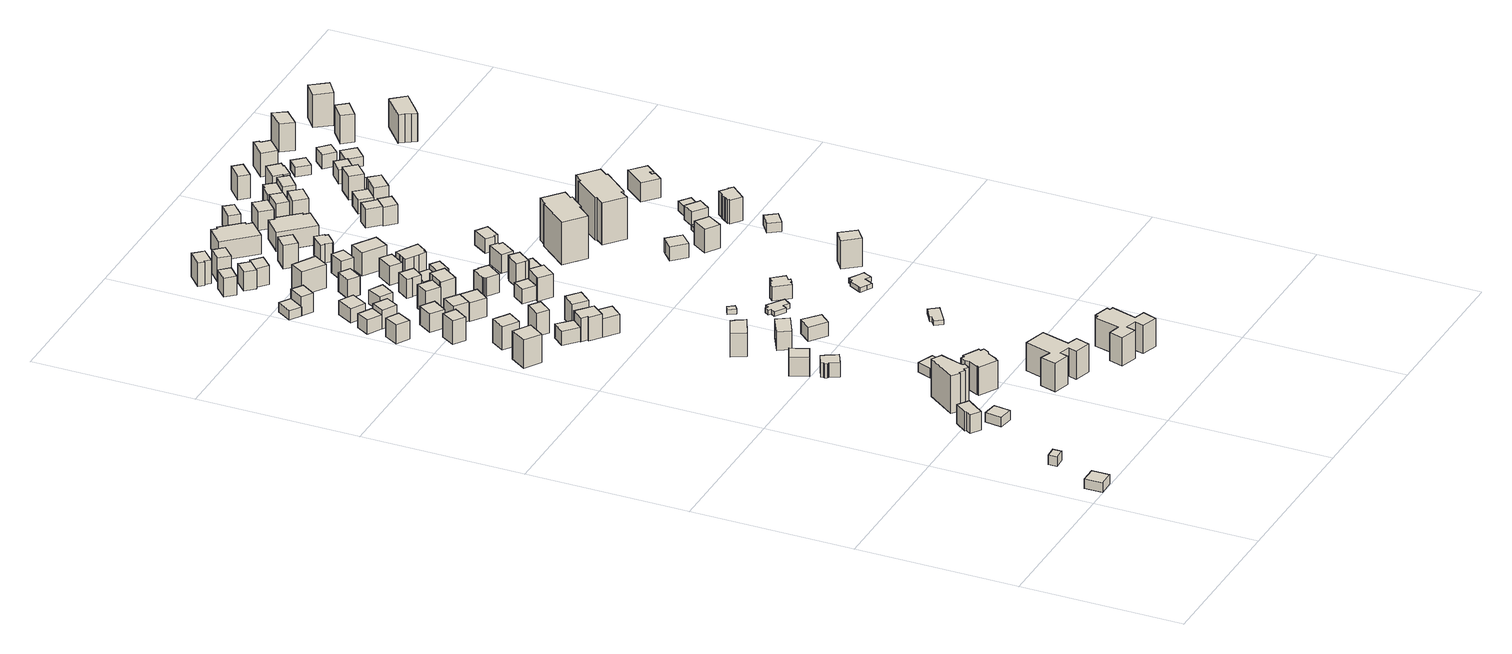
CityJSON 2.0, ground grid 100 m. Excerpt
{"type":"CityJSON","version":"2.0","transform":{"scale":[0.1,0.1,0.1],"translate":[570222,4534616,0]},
"CityObjects":{
"building1":{"type":"Building","geometry":[{"type":"MultiSurface","lod":"1","boundaries":[[[0,1,2,3]],[[0,3,4,5]],[[3,2,6,4]],[[2,1,7,6]],[[1,0,5,7]],[[5,4,6,7]]]}]},
"building2":{"type":"Building","geometry":[{"type":"MultiSurface","lod":"1","boundaries":[[[8,9,10,11]],[[8,11,12,13]],[[11,10,14,12]],[[10,9,15,14]],[[9,8,13,15]],[[13,12,14,15]]]}]},
"building3":{"type":"Building","geometry":[{"type":"MultiSurface","lod":"1","boundaries":[[[16,17,18,19,20,21]],[[16,21,22,23]],[[21,20,24,22]],[[20,19,25,24]],[[19,18,26,25]],[[18,17,27,26]],[[17,16,23,27]],[[23,22,24,25,26,27]]]}]},
"building4":{"type":"Building","geometry":[{"type":"MultiSurface","lod":"1","boundaries":[[[28,29,30,31]],[[28,31,32,33]],[[31,30,34,32]],[[30,29,35,34]],[[29,28,33,35]],[[33,32,34,35]]]}]},
"building5":{"type":"Building","geometry":[{"type":"MultiSurface","lod":"1","boundaries":[[[36,37,38,39,40,41,42,43,44,45,46,47]],[[36,47,48,49]],[[47,46,50,48]],[[46,45,51,50]],[[45,44,52,51]],[[44,43,53,52]],[[43,42,54,53]],[[42,41,55,54]],[[41,40,56,55]],[[40,39,57,56]],[[39,38,58,57]],[[38,37,59,58]],[[37,36,49,59]],[[49,48,50,51,52,53,54,55,56,57,58,59]]]}]},
"building6":{"type":"Building","geometry":[{"type":"MultiSurface","lod":"1","boundaries":[[[60,61,62,63]],[[60,63,64,65]],[[63,62,66,64]],[[62,61,67,66]],[[61,60,65,67]],[[65,64,66,67]]]}]},
"building7":{"type":"Building","geometry":[{"type":"MultiSurface","lod":"1","boundaries":[[[68,69,70,71,72,73,74,75,76,77,78,79,80,81,82,83,84,85]],[[68,85,86,87]],[[85,84,88,86]],[[84,83,89,88]],[[83,82,90,89]],[[82,81,91,90]],[[81,80,92,91]],[[80,79,93,92]],[[79,78,94,93]],[[78,77,95,94]],[[77,76,96,95]],[[76,75,97,96]],[[75,74,98,97]],[[74,73,99,98]],[[73,72,100,99]],[[72,71,101,100]],[[71,70,102,101]],[[70,69,103,102]],[[69,68,87,103]],[[87,86,88,89,90,91,92,93,94,95,96,97,98,99,100,101,102,103]]]}]},
"building8":{"type":"Building","geometry":[{"type":"MultiSurface","lod":"1","boundaries":[[[104,105,106,107]],[[104,107,108,109]],[[107,106,110,108]],[[106,105,111,110]],[[105,104,109,111]],[[109,108,110,111]]]}]},
"building9":{"type":"Building","geometry":[{"type":"MultiSurface","lod":"1","boundaries":[[[112,113,114,115,116,117,118,119,120,121,122,123]],[[112,123,124,125]],[[123,122,126,124]],[[122,121,127,126]],[[121,120,128,127]],[[120,119,129,128]],[[119,118,130,129]],[[118,117,131,130]],[[117,116,132,131]],[[116,115,133,132]],[[115,114,134,133]],[[114,113,135,134]],[[113,112,125,135]],[[125,124,126,127,128,129,130,131,132,133,134,135]]]}]},
"building10":{"type":"Building","geometry":[{"type":"MultiSurface","lod":"1","boundaries":[[[136,137,138,139]],[[136,139,140,141]],[[139,138,142,140]],[[138,137,143,142]],[[137,136,141,143]],[[141,140,142,143]]]}]},
"building11":{"type":"Building","geometry":[{"type":"MultiSurface","lod":"1","boundaries":[[[144,145,146,147]],[[144,147,148,149]],[[147,146,150,148]],[[146,145,151,150]],[[145,144,149,151]],[[149,148,150,151]]]}]},
"building12":{"type":"Building","geometry":[{"type":"MultiSurface","lod":"1","boundaries":[[[152,153,154,155]],[[152,155,156,157]],[[155,154,158,156]],[[154,153,159,158]],[[153,152,157,159]],[[157,156,158,159]]]}]},
"building13":{"type":"Building","geometry":[{"type":"MultiSurface","lod":"1","boundaries":[[[160,161,162,163,164]],[[160,164,165,166]],[[164,163,167,165]],[[163,162,168,167]],[[162,161,169,168]],[[161,160,166,169]],[[166,165,167,168,169]]]}]},
"building14":{"type":"Building","geometry":[{"type":"MultiSurface","lod":"1","boundaries":[[[170,171,172,173,174,175,176,177,178,179,180,181,182]],[[170,182,183,184]],[[182,181,185,183]],[[181,180,186,185]],[[180,179,187,186]],[[179,178,188,187]],[[178,177,189,188]],[[177,176,190,189]],[[176,175,191,190]],[[175,174,192,191]],[[174,173,193,192]],[[173,172,194,193]],[[172,171,195,194]],[[171,170,184,195]],[[184,183,185,186,187,188,189,190,191,192,193,194,195]]]}]},
"building15":{"type":"Building","geometry":[{"type":"MultiSurface","lod":"1","boundaries":[[[196,197,198,199,200]],[[196,200,201,202]],[[200,199,203,201]],[[199,198,204,203]],[[198,197,205,204]],[[197,196,202,205]],[[202,201,203,204,205]]]}]},
"building16":{"type":"Building","geometry":[{"type":"MultiSurface","lod":"1","boundaries":[[[206,207,208,209]],[[206,209,210,211]],[[209,208,212,210]],[[208,207,213,212]],[[207,206,211,213]],[[211,210,212,213]]]}]},
"building17":{"type":"Building","geometry":[{"type":"MultiSurface","lod":"1","boundaries":[[[214,215,216,217,218,219]],[[214,219,220,221]],[[219,218,222,220]],[[218,217,223,222]],[[217,216,224,223]],[[216,215,225,224]],[[215,214,221,225]],[[221,220,222,223,224,225]]]}]},
"building18":{"type":"Building","geometry":[{"type":"MultiSurface","lod":"1","boundaries":[[[226,227,228,229]],[[226,229,230,231]],[[229,228,232,230]],[[228,227,233,232]],[[227,226,231,233]],[[231,230,232,233]]]}]},
"building19":{"type":"Building","geometry":[{"type":"MultiSurface","lod":"1","boundaries":[[[234,235,196,200,236]],[[234,236,237,238]],[[236,200,239,237]],[[200,196,240,239]],[[196,235,241,240]],[[235,234,238,241]],[[238,237,239,240,241]]]}]},
"building20":{"type":"Building","geometry":[{"type":"MultiSurface","lod":"1","boundaries":[[[242,243,244,245,206,246]],[[242,246,247,248]],[[246,206,249,247]],[[206,245,250,249]],[[245,244,251,250]],[[244,243,252,251]],[[243,242,248,252]],[[248,247,249,250,251,252]]]}]},
"building21":{"type":"Building","geometry":[{"type":"MultiSurface","lod":"1","boundaries":[[[253,254,255,256]],[[253,256,257,258]],[[256,255,259,257]],[[255,254,260,259]],[[254,253,258,260]],[[258,257,259,260]]]}]},
"building22":{"type":"Building","geometry":[{"type":"MultiSurface","lod":"1","boundaries":[[[261,262,263,264,265]],[[261,265,266,267]],[[265,264,268,266]],[[264,263,269,268]],[[263,262,270,269]],[[262,261,267,270]],[[267,266,268,269,270]]]}]},
"building23":{"type":"Building","geometry":[{"type":"MultiSurface","lod":"1","boundaries":[[[271,272,273,274]],[[271,274,275,276]],[[274,273,277,275]],[[273,272,278,277]],[[272,271,276,278]],[[276,275,277,278]]]}]},
"building24":{"type":"Building","geometry":[{"type":"MultiSurface","lod":"1","boundaries":[[[279,280,281,282]],[[279,282,283,284]],[[282,281,285,283]],[[281,280,286,285]],[[280,279,284,286]],[[284,283,285,286]]]}]},
"building25":{"type":"Building","geometry":[{"type":"MultiSurface","lod":"1","boundaries":[[[246,287,288,242]],[[246,242,289,290]],[[242,288,291,289]],[[288,287,292,291]],[[287,246,290,292]],[[290,289,291,292]]]}]},
"building26":{"type":"Building","geometry":[{"type":"MultiSurface","lod":"1","boundaries":[[[265,264,293,294]],[[265,294,295,296]],[[294,293,297,295]],[[293,264,298,297]],[[264,265,296,298]],[[296,295,297,298]]]}]},
"building27":{"type":"Building","geometry":[{"type":"MultiSurface","lod":"1","boundaries":[[[299,300,301,302]],[[299,302,303,304]],[[302,301,305,303]],[[301,300,306,305]],[[300,299,304,306]],[[304,303,305,306]]]}]},
"building28":{"type":"Building","geometry":[{"type":"MultiSurface","lod":"1","boundaries":[[[301,300,307,308,309]],[[301,309,310,305]],[[309,308,311,310]],[[308,307,312,311]],[[307,300,306,312]],[[300,301,305,306]],[[305,310,311,312,306]]]}]},
"building29":{"type":"Building","geometry":[{"type":"MultiSurface","lod":"1","boundaries":[[[313,314,315,316,317,318]],[[313,318,319,320]],[[318,317,321,319]],[[317,316,322,321]],[[316,315,323,322]],[[315,314,324,323]],[[314,313,320,324]],[[320,319,321,322,323,324]]]}]},
"building30":{"type":"Building","geometry":[{"type":"MultiSurface","lod":"1","boundaries":[[[325,326,327,328,329,330]],[[325,330,331,332]],[[330,329,333,331]],[[329,328,334,333]],[[328,327,335,334]],[[327,326,336,335]],[[326,325,332,336]],[[332,331,333,334,335,336]]]}]},
"building31":{"type":"Building","geometry":[{"type":"MultiSurface","lod":"1","boundaries":[[[337,338,339,340]],[[337,340,341,342]],[[340,339,343,341]],[[339,338,344,343]],[[338,337,342,344]],[[342,341,343,344]]]}]},
"building32":{"type":"Building","geometry":[{"type":"MultiSurface","lod":"1","boundaries":[[[345,346,347,348]],[[345,348,349,350]],[[348,347,351,349]],[[347,346,352,351]],[[346,345,350,352]],[[350,349,351,352]]]}]},
"building33":{"type":"Building","geometry":[{"type":"MultiSurface","lod":"1","boundaries":[[[353,354,355,356]],[[353,356,357,358]],[[356,355,359,357]],[[355,354,360,359]],[[354,353,358,360]],[[358,357,359,360]]]}]},
"building34":{"type":"Building","geometry":[{"type":"MultiSurface","lod":"1","boundaries":[[[361,362,363,364,365,366,367,368,369,370,371,372,373,374,375,376]],[[361,376,377,378]],[[376,375,379,377]],[[375,374,380,379]],[[374,373,381,380]],[[373,372,382,381]],[[372,371,383,382]],[[371,370,384,383]],[[370,369,385,384]],[[369,368,386,385]],[[368,367,387,386]],[[367,366,388,387]],[[366,365,389,388]],[[365,364,390,389]],[[364,363,391,390]],[[363,362,392,391]],[[362,361,378,392]],[[378,377,379,380,381,382,383,384,385,386,387,388,389,390,391,392]]]}]},
"building35":{"type":"Building","geometry":[{"type":"MultiSurface","lod":"1","boundaries":[[[393,325,330,329,394,395,396]],[[393,396,397,398]],[[396,395,399,397]],[[395,394,400,399]],[[394,329,401,400]],[[329,330,402,401]],[[330,325,403,402]],[[325,393,398,403]],[[398,397,399,400,401,402,403]]]}]},
"building36":{"type":"Building","geometry":[{"type":"MultiSurface","lod":"1","boundaries":[[[404,405,406,407]],[[404,407,408,409]],[[407,406,410,408]],[[406,405,411,410]],[[405,404,409,411]],[[409,408,410,411]]]}]},
"building37":{"type":"Building","geometry":[{"type":"MultiSurface","lod":"1","boundaries":[[[412,413,414,415,416]],[[412,416,417,418]],[[416,415,419,417]],[[415,414,420,419]],[[414,413,421,420]],[[413,412,418,421]],[[418,417,419,420,421]]]}]},
"building38":{"type":"Building","geometry":[{"type":"MultiSurface","lod":"1","boundaries":[[[422,423,424,425]],[[422,425,426,427]],[[425,424,428,426]],[[424,423,429,428]],[[423,422,427,429]],[[427,426,428,429]]]}]},
"building39":{"type":"Building","geometry":[{"type":"MultiSurface","lod":"1","boundaries":[[[430,431,432,433,434,435]],[[430,435,436,437]],[[435,434,438,436]],[[434,433,439,438]],[[433,432,440,439]],[[432,431,441,440]],[[431,430,437,441]],[[437,436,438,439,440,441]]]}]},
"building40":{"type":"Building","geometry":[{"type":"MultiSurface","lod":"1","boundaries":[[[442,443,444,445,446,447,448]],[[442,448,449,450]],[[448,447,451,449]],[[447,446,452,451]],[[446,445,453,452]],[[445,444,454,453]],[[444,443,455,454]],[[443,442,450,455]],[[450,449,451,452,453,454,455]]]}]},
"building41":{"type":"Building","geometry":[{"type":"MultiSurface","lod":"1","boundaries":[[[456,457,413,412,458]],[[456,458,459,460]],[[458,412,418,459]],[[412,413,421,418]],[[413,457,461,421]],[[457,456,460,461]],[[460,459,418,421,461]]]}]},
"building42":{"type":"Building","geometry":[{"type":"MultiSurface","lod":"1","boundaries":[[[462,463,464,465]],[[462,465,466,467]],[[465,464,468,466]],[[464,463,469,468]],[[463,462,467,469]],[[467,466,468,469]]]}]},
"building43":{"type":"Building","geometry":[{"type":"MultiSurface","lod":"1","boundaries":[[[470,471,472,473]],[[470,473,474,475]],[[473,472,476,474]],[[472,471,477,476]],[[471,470,475,477]],[[475,474,476,477]]]}]},
"building44":{"type":"Building","geometry":[{"type":"MultiSurface","lod":"1","boundaries":[[[478,479,480,481]],[[478,481,482,483]],[[481,480,484,482]],[[480,479,485,484]],[[479,478,483,485]],[[483,482,484,485]]]}]},
"building45":{"type":"Building","geometry":[{"type":"MultiSurface","lod":"1","boundaries":[[[486,487,446,445,488]],[[486,488,489,490]],[[488,445,491,489]],[[445,446,492,491]],[[446,487,493,492]],[[487,486,490,493]],[[490,489,491,492,493]]]}]},
"building46":{"type":"Building","geometry":[{"type":"MultiSurface","lod":"1","boundaries":[[[494,495,496,471,497]],[[494,497,498,499]],[[497,471,500,498]],[[471,496,501,500]],[[496,495,502,501]],[[495,494,499,502]],[[499,498,500,501,502]]]}]},
"building47":{"type":"Building","geometry":[{"type":"MultiSurface","lod":"1","boundaries":[[[503,504,505,506,507,508,509,510,511]],[[503,511,512,513]],[[511,510,514,512]],[[510,509,515,514]],[[509,508,516,515]],[[508,507,517,516]],[[507,506,518,517]],[[506,505,519,518]],[[505,504,520,519]],[[504,503,513,520]],[[513,512,514,515,516,517,518,519,520]]]}]},
"building48":{"type":"Building","geometry":[{"type":"MultiSurface","lod":"1","boundaries":[[[521,522,523,524,525,526,527,528,529,530]],[[521,530,531,532]],[[530,529,533,531]],[[529,528,534,533]],[[528,527,535,534]],[[527,526,536,535]],[[526,525,537,536]],[[525,524,538,537]],[[524,523,539,538]],[[523,522,540,539]],[[522,521,532,540]],[[532,531,533,534,535,536,537,538,539,540]]]}]},
"building49":{"type":"Building","geometry":[{"type":"MultiSurface","lod":"1","boundaries":[[[486,488,541,542,543]],[[486,543,544,545]],[[543,542,546,544]],[[542,541,547,546]],[[541,488,548,547]],[[488,486,545,548]],[[545,544,546,547,548]]]}]},
"building50":{"type":"Building","geometry":[{"type":"MultiSurface","lod":"1","boundaries":[[[549,550,551,552,553,554,555]],[[549,555,556,557]],[[555,554,558,556]],[[554,553,559,558]],[[553,552,560,559]],[[552,551,561,560]],[[551,550,562,561]],[[550,549,557,562]],[[557,556,558,559,560,561,562]]]}]},
"building51":{"type":"Building","geometry":[{"type":"MultiSurface","lod":"1","boundaries":[[[563,564,565,566,567]],[[563,567,568,569]],[[567,566,570,568]],[[566,565,571,570]],[[565,564,572,571]],[[564,563,569,572]],[[569,568,570,571,572]]]}]},
"building52":{"type":"Building","geometry":[{"type":"MultiSurface","lod":"1","boundaries":[[[573,574,575,576,577]],[[573,577,578,579]],[[577,576,580,578]],[[576,575,581,580]],[[575,574,582,581]],[[574,573,579,582]],[[579,578,580,581,582]]]}]},
"building53":{"type":"Building","geometry":[{"type":"MultiSurface","lod":"1","boundaries":[[[583,584,585,586,587,588,589,590,591,592,593]],[[583,593,594,595]],[[593,592,596,594]],[[592,591,597,596]],[[591,590,598,597]],[[590,589,599,598]],[[589,588,600,599]],[[588,587,601,600]],[[587,586,602,601]],[[586,585,603,602]],[[585,584,604,603]],[[584,583,595,604]],[[595,594,596,597,598,599,600,601,602,603,604]]]}]},
"building54":{"type":"Building","geometry":[{"type":"MultiSurface","lod":"1","boundaries":[[[605,606,607,608]],[[605,608,609,610]],[[608,607,611,609]],[[607,606,612,611]],[[606,605,610,612]],[[610,609,611,612]]]}]},
"building55":{"type":"Building","geometry":[{"type":"MultiSurface","lod":"1","boundaries":[[[613,614,615,616]],[[613,616,617,618]],[[616,615,619,617]],[[615,614,620,619]],[[614,613,618,620]],[[618,617,619,620]]]}]},
"building56":{"type":"Building","geometry":[{"type":"MultiSurface","lod":"1","boundaries":[[[621,622,623,624,625,626,627,628,629,630,631,632]],[[621,632,633,634]],[[632,631,635,633]],[[631,630,636,635]],[[630,629,637,636]],[[629,628,638,637]],[[628,627,639,638]],[[627,626,640,639]],[[626,625,641,640]],[[625,624,642,641]],[[624,623,643,642]],[[623,622,644,643]],[[622,621,634,644]],[[634,633,635,636,637,638,639,640,641,642,643,644]]]}]},
"building57":{"type":"Building","geometry":[{"type":"MultiSurface","lod":"1","boundaries":[[[645,646,647,648,649,650,651,652,653,654,655,656,657,658]],[[645,658,659,660]],[[658,657,661,659]],[[657,656,662,661]],[[656,655,663,662]],[[655,654,664,663]],[[654,653,665,664]],[[653,652,666,665]],[[652,651,667,666]],[[651,650,668,667]],[[650,649,669,668]],[[649,648,670,669]],[[648,647,671,670]],[[647,646,672,671]],[[646,645,660,672]],[[660,659,661,662,663,664,665,666,667,668,669,670,671,672]]]}]},
"building58":{"type":"Building","geometry":[{"type":"MultiSurface","lod":"1","boundaries":[[[583,673,674,675,676,585,584]],[[583,584,677,678]],[[584,585,679,677]],[[585,676,680,679]],[[676,675,681,680]],[[675,674,682,681]],[[674,673,683,682]],[[673,583,678,683]],[[678,677,679,680,681,682,683]]]}]},
"building59":{"type":"Building","geometry":[{"type":"MultiSurface","lod":"1","boundaries":[[[684,685,686,687,688,689,690,691,692,693,694]],[[684,694,695,696]],[[694,693,697,695]],[[693,692,698,697]],[[692,691,699,698]],[[691,690,700,699]],[[690,689,701,700]],[[689,688,702,701]],[[688,687,703,702]],[[687,686,704,703]],[[686,685,705,704]],[[685,684,696,705]],[[696,695,697,698,699,700,701,702,703,704,705]]]}]},
"building60":{"type":"Building","geometry":[{"type":"MultiSurface","lod":"1","boundaries":[[[706,707,708,709,710,711,712,713]],[[706,713,714,715]],[[713,712,716,714]],[[712,711,717,716]],[[711,710,718,717]],[[710,709,719,718]],[[709,708,720,719]],[[708,707,721,720]],[[707,706,715,721]],[[715,714,716,717,718,719,720,721]]]}]},
"building61":{"type":"Building","geometry":[{"type":"MultiSurface","lod":"1","boundaries":[[[722,723,724,725,726,727]],[[722,727,728,729]],[[727,726,730,728]],[[726,725,731,730]],[[725,724,732,731]],[[724,723,733,732]],[[723,722,729,733]],[[729,728,730,731,732,733]]]}]},
"building62":{"type":"Building","geometry":[{"type":"MultiSurface","lod":"1","boundaries":[[[734,735,736,737,738,739,740,741,742,743,744,745]],[[734,745,746,747]],[[745,744,748,746]],[[744,743,749,748]],[[743,742,750,749]],[[742,741,751,750]],[[741,740,752,751]],[[740,739,753,752]],[[739,738,754,753]],[[738,737,755,754]],[[737,736,756,755]],[[736,735,757,756]],[[735,734,747,757]],[[747,746,748,749,750,751,752,753,754,755,756,757]]]}]},
"building63":{"type":"Building","geometry":[{"type":"MultiSurface","lod":"1","boundaries":[[[758,759,760,761,762,763,764,765]],[[758,765,766,767]],[[765,764,768,766]],[[764,763,769,768]],[[763,762,770,769]],[[762,761,771,770]],[[761,760,772,771]],[[760,759,773,772]],[[759,758,767,773]],[[767,766,768,769,770,771,772,773]]]}]},
"building64":{"type":"Building","geometry":[{"type":"MultiSurface","lod":"1","boundaries":[[[774,775,776,777,778,779]],[[774,779,780,781]],[[779,778,782,780]],[[778,777,783,782]],[[777,776,784,783]],[[776,775,785,784]],[[775,774,781,785]],[[781,780,782,783,784,785]]]}]},
"building65":{"type":"Building","geometry":[{"type":"MultiSurface","lod":"1","boundaries":[[[786,787,788,789]],[[786,789,790,791]],[[789,788,792,790]],[[788,787,793,792]],[[787,786,791,793]],[[791,790,792,793]]]}]},
"building66":{"type":"Building","geometry":[{"type":"MultiSurface","lod":"1","boundaries":[[[794,795,796,797,798,799,800,801,802,803]],[[794,803,804,805]],[[803,802,806,804]],[[802,801,807,806]],[[801,800,808,807]],[[800,799,809,808]],[[799,798,810,809]],[[798,797,811,810]],[[797,796,812,811]],[[796,795,813,812]],[[795,794,805,813]],[[805,804,806,807,808,809,810,811,812,813]]]}]},
"building67":{"type":"Building","geometry":[{"type":"MultiSurface","lod":"1","boundaries":[[[814,815,816,817,818]],[[814,818,819,820]],[[818,817,821,819]],[[817,816,822,821]],[[816,815,823,822]],[[815,814,820,823]],[[820,819,821,822,823]]]}]},
"building68":{"type":"Building","geometry":[{"type":"MultiSurface","lod":"1","boundaries":[[[824,825,826,827]],[[824,827,828,829]],[[827,826,830,828]],[[826,825,831,830]],[[825,824,829,831]],[[829,828,830,831]]]}]},
"building69":{"type":"Building","geometry":[{"type":"MultiSurface","lod":"1","boundaries":[[[832,833,834,835]],[[832,835,836,837]],[[835,834,838,836]],[[834,833,839,838]],[[833,832,837,839]],[[837,836,838,839]]]}]},
"building70":{"type":"Building","geometry":[{"type":"MultiSurface","lod":"1","boundaries":[[[840,841,842,843]],[[840,843,844,845]],[[843,842,846,844]],[[842,841,847,846]],[[841,840,845,847]],[[845,844,846,847]]]}]},
"building71":{"type":"Building","geometry":[{"type":"MultiSurface","lod":"1","boundaries":[[[848,849,850,851]],[[848,851,852,853]],[[851,850,854,852]],[[850,849,855,854]],[[849,848,853,855]],[[853,852,854,855]]]}]},
"building72":{"type":"Building","geometry":[{"type":"MultiSurface","lod":"1","boundaries":[[[856,857,858,859]],[[856,859,860,861]],[[859,858,862,860]],[[858,857,863,862]],[[857,856,861,863]],[[861,860,862,863]]]}]},
"building73":{"type":"Building","geometry":[{"type":"MultiSurface","lod":"1","boundaries":[[[864,865,866,867]],[[864,867,868,869]],[[867,866,870,868]],[[866,865,871,870]],[[865,864,869,871]],[[869,868,870,871]]]}]},
"building74":{"type":"Building","geometry":[{"type":"MultiSurface","lod":"1","boundaries":[[[872,873,874,875,864,867]],[[872,867,868,876]],[[867,864,869,868]],[[864,875,877,869]],[[875,874,878,877]],[[874,873,879,878]],[[873,872,876,879]],[[876,868,869,877,878,879]]]}]},
"building75":{"type":"Building","geometry":[{"type":"MultiSurface","lod":"1","boundaries":[[[880,881,882,883,884,885,886,887]],[[880,887,888,889]],[[887,886,890,888]],[[886,885,891,890]],[[885,884,892,891]],[[884,883,893,892]],[[883,882,894,893]],[[882,881,895,894]],[[881,880,889,895]],[[889,888,890,891,892,893,894,895]]]}]},
"building76":{"type":"Building","geometry":[{"type":"MultiSurface","lod":"1","boundaries":[[[896,897,898,899,900,901,902,903,904,905,906,907,908,909]],[[896,909,910,911]],[[909,908,912,910]],[[908,907,913,912]],[[907,906,914,913]],[[906,905,915,914]],[[905,904,916,915]],[[904,903,917,916]],[[903,902,918,917]],[[902,901,919,918]],[[901,900,920,919]],[[900,899,921,920]],[[899,898,922,921]],[[898,897,923,922]],[[897,896,911,923]],[[911,910,912,913,914,915,916,917,918,919,920,921,922,923]]]}]},
"building77":{"type":"Building","geometry":[{"type":"MultiSurface","lod":"1","boundaries":[[[924,925,926,927]],[[924,927,928,929]],[[927,926,930,928]],[[926,925,931,930]],[[925,924,929,931]],[[929,928,930,931]]]}]},
"building78":{"type":"Building","geometry":[{"type":"MultiSurface","lod":"1","boundaries":[[[932,933,934,935]],[[932,935,936,937]],[[935,934,938,936]],[[934,933,939,938]],[[933,932,937,939]],[[937,936,938,939]]]}]},
"building79":{"type":"Building","geometry":[{"type":"MultiSurface","lod":"1","boundaries":[[[940,941,942,943]],[[940,943,944,945]],[[943,942,946,944]],[[942,941,947,946]],[[941,940,945,947]],[[945,944,946,947]]]}]},
"building80":{"type":"Building","geometry":[{"type":"MultiSurface","lod":"1","boundaries":[[[935,934,948,949,950]],[[935,950,951,952]],[[950,949,953,951]],[[949,948,954,953]],[[948,934,955,954]],[[934,935,952,955]],[[952,951,953,954,955]]]}]},
"building81":{"type":"Building","geometry":[{"type":"MultiSurface","lod":"1","boundaries":[[[956,957,958,959]],[[956,959,960,961]],[[959,958,962,960]],[[958,957,963,962]],[[957,956,961,963]],[[961,960,962,963]]]}]},
"building82":{"type":"Building","geometry":[{"type":"MultiSurface","lod":"1","boundaries":[[[964,965,966,967]],[[964,967,968,969]],[[967,966,970,968]],[[966,965,971,970]],[[965,964,969,971]],[[969,968,970,971]]]}]},
"building83":{"type":"Building","geometry":[{"type":"MultiSurface","lod":"1","boundaries":[[[972,973,974,975,976,977]],[[972,977,978,979]],[[977,976,980,978]],[[976,975,981,980]],[[975,974,982,981]],[[974,973,983,982]],[[973,972,979,983]],[[979,978,980,981,982,983]]]}]},
"building84":{"type":"Building","geometry":[{"type":"MultiSurface","lod":"1","boundaries":[[[984,985,986,987]],[[984,987,988,989]],[[987,986,990,988]],[[986,985,991,990]],[[985,984,989,991]],[[989,988,990,991]]]}]},
"building85":{"type":"Building","geometry":[{"type":"MultiSurface","lod":"1","boundaries":[[[992,993,994,995,996,997,998,999]],[[992,999,1000,1001]],[[999,998,1002,1000]],[[998,997,1003,1002]],[[997,996,1004,1003]],[[996,995,1005,1004]],[[995,994,1006,1005]],[[994,993,1007,1006]],[[993,992,1001,1007]],[[1001,1000,1002,1003,1004,1005,1006,1007]]]}]},
"building86":{"type":"Building","geometry":[{"type":"MultiSurface","lod":"1","boundaries":[[[1008,1009,1010,1011,1012,1013,1014,1015,1016,1017,1018,1019]],[[1008,1019,1020,1021]],[[1019,1018,1022,1020]],[[1018,1017,1023,1022]],[[1017,1016,1024,1023]],[[1016,1015,1025,1024]],[[1015,1014,1026,1025]],[[1014,1013,1027,1026]],[[1013,1012,1028,1027]],[[1012,1011,1029,1028]],[[1011,1010,1030,1029]],[[1010,1009,1031,1030]],[[1009,1008,1021,1031]],[[1021,1020,1022,1023,1024,1025,1026,1027,1028,1029,1030,1031]]]}]},
"building87":{"type":"Building","geometry":[{"type":"MultiSurface","lod":"1","boundaries":[[[1032,1033,1034,984,987]],[[1032,987,1035,1036]],[[987,984,1037,1035]],[[984,1034,1038,1037]],[[1034,1033,1039,1038]],[[1033,1032,1036,1039]],[[1036,1035,1037,1038,1039]]]}]},
"building88":{"type":"Building","geometry":[{"type":"MultiSurface","lod":"1","boundaries":[[[1040,1041,975,974]],[[1040,974,1042,1043]],[[974,975,1044,1042]],[[975,1041,1045,1044]],[[1041,1040,1043,1045]],[[1043,1042,1044,1045]]]}]},
"building89":{"type":"Building","geometry":[{"type":"MultiSurface","lod":"1","boundaries":[[[1046,1047,1048,1049]],[[1046,1049,1050,1051]],[[1049,1048,1052,1050]],[[1048,1047,1053,1052]],[[1047,1046,1051,1053]],[[1051,1050,1052,1053]]]}]},
"building90":{"type":"Building","geometry":[{"type":"MultiSurface","lod":"1","boundaries":[[[1054,1055,1056,1057,1058,1059]],[[1054,1059,1060,1061]],[[1059,1058,1062,1060]],[[1058,1057,1063,1062]],[[1057,1056,1064,1063]],[[1056,1055,1065,1064]],[[1055,1054,1061,1065]],[[1061,1060,1062,1063,1064,1065]]]}]},
"building91":{"type":"Building","geometry":[{"type":"MultiSurface","lod":"1","boundaries":[[[1066,1067,1068,1069]],[[1066,1069,1070,1071]],[[1069,1068,1072,1070]],[[1068,1067,1073,1072]],[[1067,1066,1071,1073]],[[1071,1070,1072,1073]]]}]},
"building92":{"type":"Building","geometry":[{"type":"MultiSurface","lod":"1","boundaries":[[[1074,1075,1076,1077,1078,1079,1080,1081,1082,1083]],[[1074,1083,1084,1085]],[[1083,1082,1086,1084]],[[1082,1081,1087,1086]],[[1081,1080,1088,1087]],[[1080,1079,1089,1088]],[[1079,1078,1090,1089]],[[1078,1077,1091,1090]],[[1077,1076,1092,1091]],[[1076,1075,1093,1092]],[[1075,1074,1085,1093]],[[1085,1084,1086,1087,1088,1089,1090,1091,1092,1093]]]}]},
"building93":{"type":"Building","geometry":[{"type":"MultiSurface","lod":"1","boundaries":[[[1094,1095,1096,1097]],[[1094,1097,1098,1099]],[[1097,1096,1100,1098]],[[1096,1095,1101,1100]],[[1095,1094,1099,1101]],[[1099,1098,1100,1101]]]}]},
"building94":{"type":"Building","geometry":[{"type":"MultiSurface","lod":"1","boundaries":[[[1102,1103,1104,1105]],[[1102,1105,1106,1107]],[[1105,1104,1108,1106]],[[1104,1103,1109,1108]],[[1103,1102,1107,1109]],[[1107,1106,1108,1109]]]}]},
"building95":{"type":"Building","geometry":[{"type":"MultiSurface","lod":"1","boundaries":[[[1110,1111,1112,1113]],[[1110,1113,1114,1115]],[[1113,1112,1116,1114]],[[1112,1111,1117,1116]],[[1111,1110,1115,1117]],[[1115,1114,1116,1117]]]}]},
"building96":{"type":"Building","geometry":[{"type":"MultiSurface","lod":"1","boundaries":[[[1118,1119,1120,1121]],[[1118,1121,1122,1123]],[[1121,1120,1124,1122]],[[1120,1119,1125,1124]],[[1119,1118,1123,1125]],[[1123,1122,1124,1125]]]}]},
"building97":{"type":"Building","geometry":[{"type":"MultiSurface","lod":"1","boundaries":[[[1126,1127,1128,1129,1130,1131,1132,1133,1134,1135]],[[1126,1135,1136,1137]],[[1135,1134,1138,1136]],[[1134,1133,1139,1138]],[[1133,1132,1140,1139]],[[1132,1131,1141,1140]],[[1131,1130,1142,1141]],[[1130,1129,1143,1142]],[[1129,1128,1144,1143]],[[1128,1127,1145,1144]],[[1127,1126,1137,1145]],[[1137,1136,1138,1139,1140,1141,1142,1143,1144,1145]]]}]},
"building98":{"type":"Building","geometry":[{"type":"MultiSurface","lod":"1","boundaries":[[[1146,1147,1148,1149]],[[1146,1149,1150,1151]],[[1149,1148,1152,1150]],[[1148,1147,1153,1152]],[[1147,1146,1151,1153]],[[1151,1150,1152,1153]]]}]}
},
"vertices":[
[237,117,0],[237,7,0],[137,7,0],[136,117,0],[136,117,60],[237,117,60],[137,7,60],[237,7,60],
[291,406,0],[362,410,0],[363,357,0],[292,353,0],[292,353,60],[291,406,60],[363,357,60],[362,410,60],
[562,1009,0],[484,901,0],[423,939,0],[444,973,0],[438,978,0],[495,1055,0],[495,1055,120],[562,1009,120],[438,978,120],[444,973,120],[423,939,120],[484,901,120],
[653,800,0],[562,813,0],[575,916,0],[666,903,0],[666,903,60],[653,800,60],[575,916,60],[562,813,60],
[708,1304,0],[749,1281,0],[767,1269,0],[732,1157,0],[722,1121,0],[733,1112,0],[706,1075,0],[679,1095,0],[667,1080,0],[635,1102,0],[626,1091,0],[578,1127,0],[578,1127,240],[708,1304,240],[626,1091,240],[635,1102,240],[667,1080,240],[679,1095,240],[706,1075,240],[733,1112,240],[722,1121,240],[732,1157,240],[767,1269,240],[749,1281,240],
[59,3485,0],[128,3584,0],[229,3519,0],[160,3420,0],[160,3420,180],[59,3485,180],[229,3519,180],[128,3584,180],
[1021,1126,0],[1005,1096,0],[997,1090,0],[982,1078,0],[951,1019,0],[947,1021,0],[938,1004,0],[823,1067,0],[832,1082,0],[828,1084,0],[860,1143,0],[863,1172,0],[879,1202,0],[900,1190,0],[908,1203,0],[1007,1150,0],[999,1136,0],[1010,1131,0],[1010,1131,180],[1021,1126,180],[999,1136,180],[1007,1150,180],[908,1203,180],[900,1190,180],[879,1202,180],[863,1172,180],[860,1143,180],[828,1084,180],[832,1082,180],[823,1067,180],[938,1004,180],[947,1021,180],[951,1019,180],[982,1078,180],[997,1090,180],[1005,1096,180],
[679,2156,0],[724,2048,0],[631,2007,0],[585,2114,0],[585,2114,120],[679,2156,120],[631,2007,120],[724,2048,120],
[647,1923,0],[649,1931,0],[654,1933,0],[649,1948,0],[724,1984,0],[734,1962,0],[740,1964,0],[776,1893,0],[694,1851,0],[667,1909,0],[660,1906,0],[654,1910,0],[654,1910,90],[647,1923,90],[660,1906,90],[667,1909,90],[694,1851,90],[776,1893,90],[740,1964,90],[734,1962,90],[724,1984,90],[649,1948,90],[654,1933,90],[649,1931,90],
[13,4237,0],[62,4324,0],[141,4280,0],[92,4192,0],[92,4192,120],[13,4237,120],[141,4280,120],[62,4324,120],
[192,3675,0],[249,3758,0],[341,3695,0],[284,3612,0],[284,3612,150],[192,3675,150],[341,3695,150],[249,3758,150],
[1026,1441,0],[991,1352,0],[888,1392,0],[923,1481,0],[923,1481,60],[1026,1441,60],[888,1392,60],[991,1352,60],
[189,4034,0],[262,3988,0],[208,3906,0],[206,3903,0],[136,3950,0],[136,3950,150],[189,4034,150],[206,3903,150],[208,3906,150],[262,3988,150],
[1310,621,0],[1207,651,0],[1223,704,0],[1156,724,0],[1139,670,0],[1035,700,0],[1065,801,0],[1130,775,0],[1182,942,0],[1320,903,0],[1293,809,0],[1271,728,0],[1337,706,0],[1337,706,180],[1310,621,180],[1271,728,180],[1293,809,180],[1320,903,180],[1182,942,180],[1130,775,180],[1065,801,180],[1035,700,180],[1139,670,180],[1156,724,180],[1223,704,180],[1207,651,180],
[131,4377,0],[44,4427,0],[89,4505,0],[176,4455,0],[175,4454,0],[175,4454,90],[131,4377,90],[176,4455,90],[89,4505,90],[44,4427,90],
[516,3386,0],[455,3319,0],[375,3397,0],[436,3465,0],[436,3465,90],[516,3386,90],[375,3397,90],[455,3319,90],
[822,2475,0],[686,2412,0],[644,2494,0],[772,2554,0],[785,2530,0],[791,2533,0],[791,2533,150],[822,2475,150],[785,2530,150],[772,2554,150],[644,2494,150],[686,2412,150],
[203,4118,0],[261,4205,0],[341,4153,0],[283,4065,0],[283,4065,120],[203,4118,120],[341,4153,120],[261,4205,120],
[217,4325,0],[130,4375,0],[262,4403,0],[262,4403,120],[217,4325,120],[175,4454,120],[131,4377,120],[130,4375,120],
[546,3228,0],[483,3282,0],[489,3289,0],[454,3318,0],[611,3307,0],[611,3307,150],[546,3228,150],[516,3386,150],[454,3318,150],[489,3289,150],[483,3282,150],
[470,3514,0],[406,3561,0],[467,3642,0],[531,3594,0],[531,3594,150],[470,3514,150],[467,3642,150],[406,3561,150],
[76,4840,0],[8,4884,0],[67,4975,0],[135,4931,0],[78,4843,0],[78,4843,60],[76,4840,60],[135,4931,60],[67,4975,60],[8,4884,60],
[209,4513,0],[120,4561,0],[177,4661,0],[266,4612,0],[266,4612,90],[209,4513,90],[177,4661,90],[120,4561,90],
[940,2358,0],[985,2285,0],[859,2218,0],[813,2290,0],[813,2290,120],[940,2358,120],[859,2218,120],[985,2285,120],
[696,3236,0],[632,3159,0],[546,3228,120],[611,3307,120],[632,3159,120],[696,3236,120],
[203,4887,0],[145,4799,0],[145,4799,120],[78,4843,120],[203,4887,120],[135,4931,120],
[388,4117,0],[468,4057,0],[410,3975,0],[329,4035,0],[329,4035,120],[388,4117,120],[410,3975,120],[468,4057,120],
[558,3993,0],[493,3904,0],[404,3968,0],[404,3968,120],[493,3904,120],[558,3993,120],
[576,3422,0],[642,3498,0],[713,3439,0],[719,3434,0],[653,3357,0],[651,3358,0],[651,3358,150],[576,3422,150],[653,3357,150],[719,3434,150],[713,3439,150],[642,3498,150],
[450,4165,0],[370,4220,0],[373,4224,0],[422,4293,0],[502,4239,0],[458,4176,0],[458,4176,150],[450,4165,150],[502,4239,150],[422,4293,150],[373,4224,150],[370,4220,150],
[1136,2164,0],[1077,2095,0],[976,2171,0],[1041,2246,0],[1041,2246,90],[1136,2164,90],[976,2171,90],[1077,2095,90],
[352,4558,0],[435,4510,0],[381,4425,0],[304,4470,0],[304,4470,90],[352,4558,90],[381,4425,90],[435,4510,90],
[162,5387,0],[214,5330,0],[140,5263,0],[88,5318,0],[88,5318,120],[162,5387,120],[140,5263,120],[214,5330,120],
[1726,664,0],[1680,507,0],[1748,486,0],[1718,400,0],[1617,429,0],[1633,484,0],[1566,505,0],[1550,447,0],[1446,479,0],[1470,567,0],[1545,547,0],[1584,705,0],[1607,701,0],[1613,719,0],[1709,690,0],[1704,670,0],[1704,670,180],[1726,664,180],[1709,690,180],[1613,719,180],[1607,701,180],[1584,705,180],[1545,547,180],[1470,567,180],[1446,479,180],[1550,447,180],[1566,505,180],[1633,484,180],[1617,429,180],[1718,400,180],[1748,486,180],[1680,507,180],
[531,4111,0],[519,4263,0],[601,4209,0],[543,4127,0],[543,4127,180],[531,4111,180],[601,4209,180],[519,4263,180],[502,4239,180],[458,4176,180],[450,4165,180],
[423,4642,0],[354,4684,0],[409,4767,0],[478,4726,0],[478,4726,120],[423,4642,120],[409,4767,120],[354,4684,120],
[320,5259,0],[257,5199,0],[248,5190,0],[196,5246,0],[268,5314,0],[268,5314,120],[320,5259,120],[196,5246,120],[248,5190,120],[257,5199,120],
[336,5017,0],[473,4935,0],[416,4843,0],[282,4931,0],[282,4931,150],[336,5017,150],[416,4843,150],[473,4935,150],
[220,5574,0],[275,5516,0],[197,5444,0],[170,5473,0],[164,5467,0],[136,5497,0],[136,5497,150],[220,5574,150],[164,5467,150],[170,5473,150],[197,5444,150],[275,5516,150],
[492,4391,0],[545,4462,0],[625,4407,0],[619,4399,0],[573,4337,0],[522,4374,0],[519,4370,0],[519,4370,120],[492,4391,120],[522,4374,120],[573,4337,120],[619,4399,120],[625,4407,120],[545,4462,120],
[393,5216,0],[320,5147,0],[331,5270,0],[331,5270,120],[393,5216,120],[320,5147,120],
[1090,2658,0],[1061,2702,0],[1094,2721,0],[1123,2681,0],[1123,2681,30],[1090,2658,30],[1094,2721,30],[1061,2702,30],
[828,3806,0],[775,3731,0],[703,3783,0],[755,3857,0],[755,3857,90],[828,3806,90],[703,3783,90],[775,3731,90],
[229,5422,0],[302,5487,0],[357,5429,0],[281,5359,0],[281,5359,150],[229,5422,150],[357,5429,150],[302,5487,150],
[639,4262,0],[558,4316,0],[699,4347,0],[699,4347,90],[639,4262,90],[619,4399,90],[573,4337,90],[558,4316,90],
[907,3745,0],[839,3657,0],[763,3716,0],[831,3803,0],[831,3803,150],[907,3745,150],[775,3731,150],[763,3716,150],[839,3657,150],
[742,4096,0],[768,4078,0],[772,4082,0],[827,4043,0],[760,3951,0],[693,3998,0],[690,4005,0],[688,4015,0],[689,4021,0],[689,4021,120],[742,4096,120],[688,4015,120],[690,4005,120],[693,3998,120],[760,3951,120],[827,4043,120],[772,4082,120],[768,4078,120],
[1199,2531,0],[1299,2462,0],[1266,2415,0],[1232,2439,0],[1215,2413,0],[1149,2458,0],[1166,2482,0],[1151,2493,0],[1168,2519,0],[1184,2509,0],[1184,2509,30],[1199,2531,30],[1168,2519,30],[1151,2493,30],[1166,2482,30],[1149,2458,30],[1215,2413,30],[1232,2439,30],[1266,2415,30],[1299,2462,30],
[754,4309,0],[696,4226,0],[638,4260,0],[638,4260,120],[639,4262,120],[696,4226,120],[754,4309,120],[699,4347,120],
[1538,1622,0],[1453,1565,0],[1420,1612,0],[1457,1640,0],[1452,1649,0],[1526,1700,0],[1567,1642,0],[1567,1642,30],[1538,1622,30],[1526,1700,30],[1452,1649,30],[1457,1640,30],[1420,1612,30],[1453,1565,30],
[585,4536,0],[648,4628,0],[716,4582,0],[655,4493,0],[653,4491,0],[653,4491,120],[585,4536,120],[655,4493,120],[716,4582,120],[648,4628,120],
[525,4802,0],[576,4883,0],[579,4887,0],[647,4844,0],[596,4758,0],[596,4758,120],[525,4802,120],[647,4844,120],[579,4887,120],[576,4883,120],
[978,3924,0],[921,3846,0],[916,3839,0],[914,3841,0],[916,3844,0],[899,3857,0],[896,3853,0],[853,3889,0],[903,3957,0],[911,3951,0],[924,3968,0],[924,3968,150],[978,3924,150],[911,3951,150],[903,3957,150],[853,3889,150],[896,3853,150],[899,3857,150],[916,3844,150],[914,3841,150],[916,3839,150],[921,3846,150],
[581,5212,0],[639,5149,0],[565,5082,0],[506,5144,0],[506,5144,150],[581,5212,150],[565,5082,150],[639,5149,150],
[668,4803,0],[802,4715,0],[746,4626,0],[614,4715,0],[614,4715,150],[668,4803,150],[746,4626,150],[802,4715,150],
[1371,2448,0],[1298,2537,0],[1326,2563,0],[1332,2557,0],[1352,2577,0],[1361,2566,0],[1386,2590,0],[1446,2517,0],[1411,2489,0],[1420,2478,0],[1394,2460,0],[1390,2464,0],[1390,2464,90],[1371,2448,90],[1394,2460,90],[1420,2478,90],[1411,2489,90],[1446,2517,90],[1386,2590,90],[1361,2566,90],[1352,2577,90],[1332,2557,90],[1326,2563,90],[1298,2537,90],
[725,4535,0],[747,4572,0],[875,4495,0],[827,4429,0],[823,4432,0],[813,4416,0],[768,4442,0],[767,4441,0],[741,4456,0],[743,4458,0],[692,4488,0],[706,4511,0],[707,4511,0],[723,4536,0],[723,4536,120],[725,4535,120],[707,4511,120],[706,4511,120],[692,4488,120],[743,4458,120],[741,4456,120],[767,4441,120],[768,4442,120],[813,4416,120],[823,4432,120],[827,4429,120],[875,4495,120],[747,4572,120],
[1043,3875,0],[978,3788,0],[934,3822,0],[936,3825,0],[921,3846,90],[978,3924,90],[916,3839,90],[936,3825,90],[934,3822,90],[978,3788,90],[1043,3875,90],
[764,4989,0],[716,4943,0],[699,4928,0],[697,4927,0],[693,4932,0],[662,4964,0],[658,4962,0],[638,4982,0],[716,5054,0],[760,5008,0],[753,5001,0],[753,5001,120],[764,4989,120],[760,5008,120],[716,5054,120],[638,4982,120],[658,4962,120],[662,4964,120],[693,4932,120],[697,4927,120],[699,4928,120],[716,4943,120],
[607,5325,0],[441,5506,0],[548,5604,0],[575,5574,0],[585,5585,0],[697,5463,0],[687,5452,0],[714,5424,0],[714,5424,120],[607,5325,120],[687,5452,120],[697,5463,120],[585,5585,120],[575,5574,120],[548,5604,120],[441,5506,120],
[1085,4074,0],[1021,3982,0],[955,4027,0],[1025,4128,0],[1070,4096,0],[1064,4088,0],[1064,4088,120],[1085,4074,120],[1070,4096,120],[1025,4128,120],[955,4027,120],[1021,3982,120],
[1642,2205,0],[1657,2233,0],[1718,2199,0],[1747,2182,0],[1741,2171,0],[1720,2127,0],[1683,2145,0],[1656,2092,0],[1624,2110,0],[1585,2132,0],[1592,2146,0],[1628,2212,0],[1628,2212,30],[1642,2205,30],[1592,2146,30],[1585,2132,30],[1624,2110,30],[1656,2092,30],[1683,2145,30],[1720,2127,30],[1741,2171,30],[1747,2182,30],[1718,2199,30],[1657,2233,30],
[834,5079,0],[668,5260,0],[774,5358,0],[801,5328,0],[813,5338,0],[924,5216,0],[913,5207,0],[941,5178,0],[941,5178,120],[834,5079,120],[913,5207,120],[924,5216,120],[813,5338,120],[801,5328,120],[774,5358,120],[668,5260,120],
[1124,4198,0],[1185,4290,0],[1256,4244,0],[1199,4157,0],[1179,4170,0],[1174,4164,0],[1174,4164,90],[1124,4198,90],[1179,4170,90],[1199,4157,90],[1256,4244,90],[1185,4290,90],
[771,5524,0],[724,5577,0],[808,5652,0],[854,5599,0],[854,5599,120],[771,5524,120],[808,5652,120],[724,5577,120],
[1182,3762,0],[1330,3938,0],[1338,3931,0],[1380,3981,0],[1497,3882,0],[1456,3832,0],[1465,3825,0],[1388,3735,0],[1380,3741,0],[1308,3656,0],[1308,3656,270],[1182,3762,270],[1380,3741,270],[1388,3735,270],[1465,3825,270],[1456,3832,270],[1497,3882,270],[1380,3981,270],[1338,3931,270],[1330,3938,270],
[1542,3303,0],[1618,3223,0],[1546,3154,0],[1469,3234,0],[1527,3289,0],[1527,3289,90],[1542,3303,90],[1469,3234,90],[1546,3154,90],[1618,3223,90],
[895,5377,0],[832,5445,0],[913,5521,0],[976,5453,0],[976,5453,120],[895,5377,120],[913,5521,120],[832,5445,120],
[1851,2241,0],[1777,2337,0],[1852,2393,0],[1925,2297,0],[1925,2297,180],[1851,2241,180],[1852,2393,180],[1777,2337,180],
[959,5314,0],[904,5372,0],[986,5448,0],[1038,5388,0],[1038,5388,150],[959,5314,150],[986,5448,150],[904,5372,150],
[1626,3094,0],[1686,3186,0],[1770,3131,0],[1710,3038,0],[1710,3038,150],[1626,3094,150],[1770,3131,150],[1686,3186,150],
[975,5299,0],[1060,5373,0],[1119,5304,0],[1037,5231,0],[1037,5231,150],[975,5299,150],[1119,5304,150],[1060,5373,150],
[1171,4843,0],[1102,4915,0],[1160,4972,0],[1230,4900,0],[1230,4900,120],[1171,4843,120],[1160,4972,120],[1102,4915,120],
[1236,4905,0],[1294,4844,0],[1224,4774,0],[1164,4836,0],[1236,4905,120],[1164,4836,120],[1224,4774,120],[1294,4844,120],
[1168,5487,0],[1080,5409,0],[1023,5474,0],[1084,5529,0],[1090,5522,0],[1117,5546,0],[1151,5508,0],[1150,5507,0],[1150,5507,120],[1168,5487,120],[1151,5508,120],[1117,5546,120],[1090,5522,120],[1084,5529,120],[1023,5474,120],[1080,5409,120],
[1513,3697,0],[1506,3704,0],[1634,3866,0],[1648,3856,0],[1691,3906,0],[1752,3855,0],[1808,3807,0],[1765,3755,0],[1773,3748,0],[1641,3591,0],[1626,3602,0],[1588,3547,0],[1472,3647,0],[1481,3656,0],[1481,3656,270],[1513,3697,270],[1472,3647,270],[1588,3547,270],[1626,3602,270],[1641,3591,270],[1773,3748,270],[1765,3755,270],[1808,3807,270],[1752,3855,270],[1691,3906,270],[1648,3856,270],[1634,3866,270],[1506,3704,270],
[1225,5431,0],[1141,5357,0],[1090,5412,0],[1174,5488,0],[1174,5488,150],[1225,5431,150],[1090,5412,150],[1141,5357,150],
[1227,5016,0],[1301,5085,0],[1361,5017,0],[1289,4950,0],[1289,4950,90],[1227,5016,90],[1361,5017,90],[1301,5085,90],
[1829,3268,0],[1896,3221,0],[1848,3155,0],[1781,3202,0],[1781,3202,30],[1829,3268,30],[1848,3155,30],[1896,3221,30],
[1379,5034,0],[1437,4971,0],[1345,4886,0],[1345,4886,150],[1289,4950,150],[1437,4971,150],[1379,5034,150],[1361,5017,150],
[1230,5716,0],[1141,5634,0],[1092,5687,0],[1182,5768,0],[1182,5768,150],[1230,5716,150],[1092,5687,150],[1141,5634,150],
[2095,2861,0],[2018,2803,0],[1967,2872,0],[2044,2929,0],[2044,2929,60],[2095,2861,60],[1967,2872,60],[2018,2803,60],
[1866,3281,0],[1916,3350,0],[1928,3341,0],[1994,3293,0],[2000,3289,0],[1949,3220,0],[1949,3220,90],[1866,3281,90],[2000,3289,90],[1994,3293,90],[1928,3341,90],[1916,3350,90],
[1406,5060,0],[1347,5127,0],[1429,5204,0],[1488,5136,0],[1488,5136,150],[1406,5060,150],[1429,5204,150],[1347,5127,150],
[1309,5616,0],[1373,5549,0],[1350,5527,0],[1355,5522,0],[1288,5458,0],[1261,5488,0],[1263,5490,0],[1222,5533,0],[1222,5533,120],[1309,5616,120],[1263,5490,120],[1261,5488,120],[1288,5458,120],[1355,5522,120],[1350,5527,120],[1373,5549,120],
[1982,3107,0],[1976,3112,0],[1995,3137,0],[1994,3138,0],[2014,3165,0],[2016,3164,0],[2044,3198,0],[2093,3160,0],[2094,3162,0],[2120,3142,0],[2038,3050,0],[1975,3099,0],[1975,3099,150],[1982,3107,150],[2038,3050,150],[2120,3142,150],[2094,3162,150],[2093,3160,150],[2044,3198,150],[2016,3164,150],[2014,3165,150],[1994,3138,150],[1995,3137,150],[1976,3112,150],
[1549,5066,0],[1463,4985,0],[1402,5056,0],[1488,5136,60],[1549,5066,60],[1406,5060,60],[1402,5056,60],[1463,4985,60],
[1992,3420,0],[2057,3371,0],[1928,3341,60],[1992,3420,60],[1994,3293,60],[2057,3371,60],
[1616,5257,0],[1542,5189,0],[1484,5250,0],[1558,5319,0],[1558,5319,90],[1616,5257,90],[1484,5250,90],[1542,5189,90],
[1375,5675,0],[1472,5765,0],[1498,5739,0],[1490,5730,0],[1533,5685,0],[1444,5602,0],[1444,5602,150],[1375,5675,150],[1533,5685,150],[1490,5730,150],[1498,5739,150],[1472,5765,150],
[1456,5501,0],[1518,5559,0],[1580,5493,0],[1517,5433,0],[1517,5433,60],[1456,5501,60],[1580,5493,60],[1518,5559,60],
[2119,3751,0],[2184,3692,0],[2173,3678,0],[2140,3637,0],[2123,3651,0],[2109,3635,0],[2126,3621,0],[2082,3567,0],[1993,3648,0],[2094,3773,0],[2094,3773,120],[2119,3751,120],[1993,3648,120],[2082,3567,120],[2126,3621,120],[2109,3635,120],[2123,3651,120],[2140,3637,120],[2173,3678,120],[2184,3692,120],
[1659,5465,0],[1721,5405,0],[1657,5341,0],[1594,5401,0],[1594,5401,90],[1659,5465,90],[1657,5341,90],[1721,5405,90],
[1728,5355,0],[1796,5280,0],[1721,5209,0],[1652,5284,0],[1652,5284,60],[1728,5355,60],[1721,5209,60],[1796,5280,60],
[1718,5620,0],[1668,5695,0],[1761,5786,0],[1810,5709,0],[1810,5709,180],[1718,5620,180],[1761,5786,180],[1668,5695,180],
[1984,5500,0],[2034,5437,0],[1940,5361,0],[1889,5424,0],[1889,5424,180],[1984,5500,180],[1940,5361,180],[2034,5437,180],
[2088,5044,0],[2086,5046,0],[2067,5074,0],[2051,5106,0],[2027,5135,0],[2026,5136,0],[2168,5256,0],[2172,5252,0],[2241,5173,0],[2144,5091,0],[2144,5091,180],[2088,5044,180],[2241,5173,180],[2172,5252,180],[2168,5256,180],[2026,5136,180],[2027,5135,180],[2051,5106,180],[2067,5074,180],[2086,5046,180],
[2149,5605,0],[2060,5540,0],[1989,5637,0],[2076,5707,0],[2076,5707,210],[2149,5605,210],[1989,5637,210],[2060,5540,210]
]}
